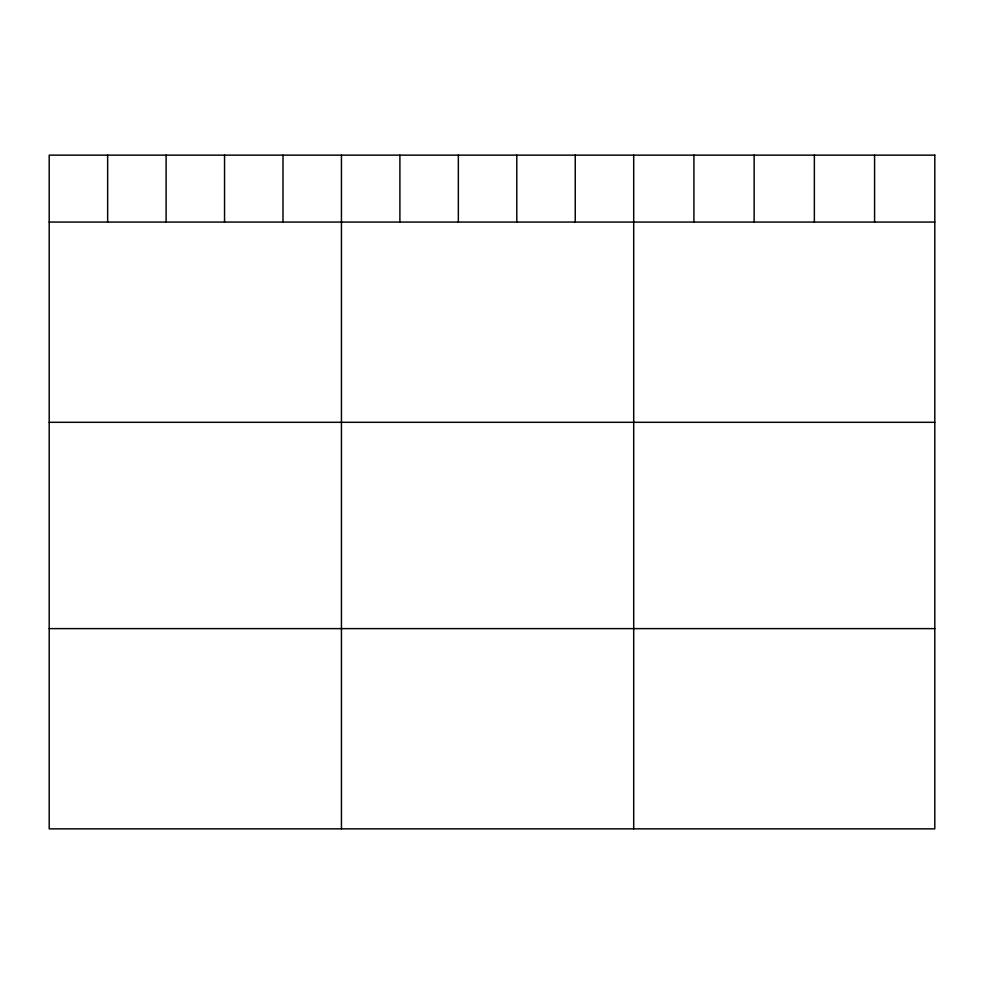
<?xml version="1.0" encoding="UTF-8"?>
<svg xmlns="http://www.w3.org/2000/svg" width="984" height="984" viewBox="0 0 984 984"><rect width="100%" height="100%" fill="white"/><g stroke="black" fill="none" stroke-linecap="round" stroke-linejoin="round"><path stroke-width="1.48" d="M49.2 222.064L934.8 222.064M49.2 422.308L934.8 422.308M49.2 628.616L934.8 628.616M874.579 155.14L874.579 222.064M814.358 155.14L814.358 222.064M754.138 155.14L754.138 222.064M693.917 155.14L693.917 222.064M633.696 155.14L633.696 828.86M575.246 155.14L575.246 222.064M516.797 155.14L516.797 222.064M458.347 155.14L458.347 222.064M399.898 155.14L399.898 222.064M341.448 155.14L341.448 828.86M282.998 155.14L282.998 222.064M224.549 155.14L224.549 222.064M166.099 155.14L166.099 222.064M107.65 155.14L107.65 222.064M934.8 155.14L49.2 155.14L49.2 828.86L934.8 828.86L934.8 155.14"/></g></svg>
